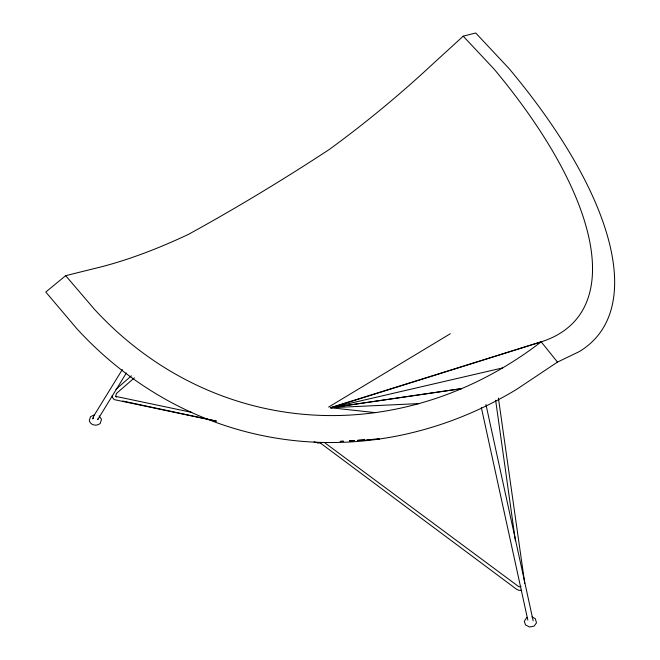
<?xml version="1.0" encoding="UTF-8"?>
<svg xmlns="http://www.w3.org/2000/svg" width="660" height="660" viewBox="0 0 660 660"><rect width="100%" height="100%" fill="white"/><g stroke="black" fill="none" stroke-linecap="round" stroke-linejoin="round"><path stroke-width="0.99" d="M98.167 418.473L97.713 419.636L126.382 372.95M93.382 417.301L92.846 418.91L93.852 415.8L122.331 369.542M463.204 36.168L431.623 65.059A428.678 163.408 -40.7 0 1 328.96 149.704C283.214 179.66 236.404 208.048 188.455 234.358A428.678 163.408 -40.7 0 1 93.555 268.744L65.67 275.674L45.787 292.034L76.832 328.688A425.659 377.429 -78.3 0 0 516.318 389.548L557.469 362.101L579.241 351.623A425.807 169.463 38.9 0 0 509.017 68.525L475.728 33L463.204 36.168L494.018 69.003A399.135 158.845 38.9 0 1 541.2 341.839L557.469 362.101M115.945 389.309L131.439 375.804M134.392 377.834L116.506 393.409L115.789 395.629L116.424 397.221M526.878 617.389L524.296 621.217L525.509 624.962L529.609 627L534.13 626.101L536.489 622.826L535.309 618.659L531.993 616.927M328.614 407.063L450.334 333.729M521.012 586.344L519.354 586.856L518.512 586.468L324.679 442.703M94.669 414.736L90.527 416.658L89.273 420.758C90.668 425.436 96.789 426.5 100.246 423.423L101.5 419.323L99.148 415.932M375.21 412.624L330.231 407.698L541.2 341.839A399.011 353.801 -78.3 0 1 94.702 309.598L65.67 275.674M541.2 341.839L331.229 407.731M502.623 367.925L330.974 407.748L461.67 388.608L330.726 407.74M317.774 442.81L321.874 442.563M340.329 441.424L343.406 441.235M349.552 440.855L354.676 440.542M357.753 440.352L364.93 439.915M366.976 439.791L379.277 439.032L366.927 439.783M317.526 442.778L321.643 442.53M340.172 441.408L343.258 441.218M349.437 440.847L354.577 440.534M357.671 440.344L364.873 439.906M521.309 590.23L518.909 590.345L516.648 589.314L319.621 442.472M330.478 407.723L418.984 403.59M115.681 396.379L191.746 412.368M216.191 421.129L114.196 399.622L112.522 397.584L112.216 395.678M122.776 401.024L216.406 421.039M314.045 441.903L318.07 442.769M485.958 404.563L533.148 620.796M481.363 407.649L527.827 620.095M498.399 398.021L524.749 583.333M495.635 400.273L515.419 540.82"/></g></svg>
